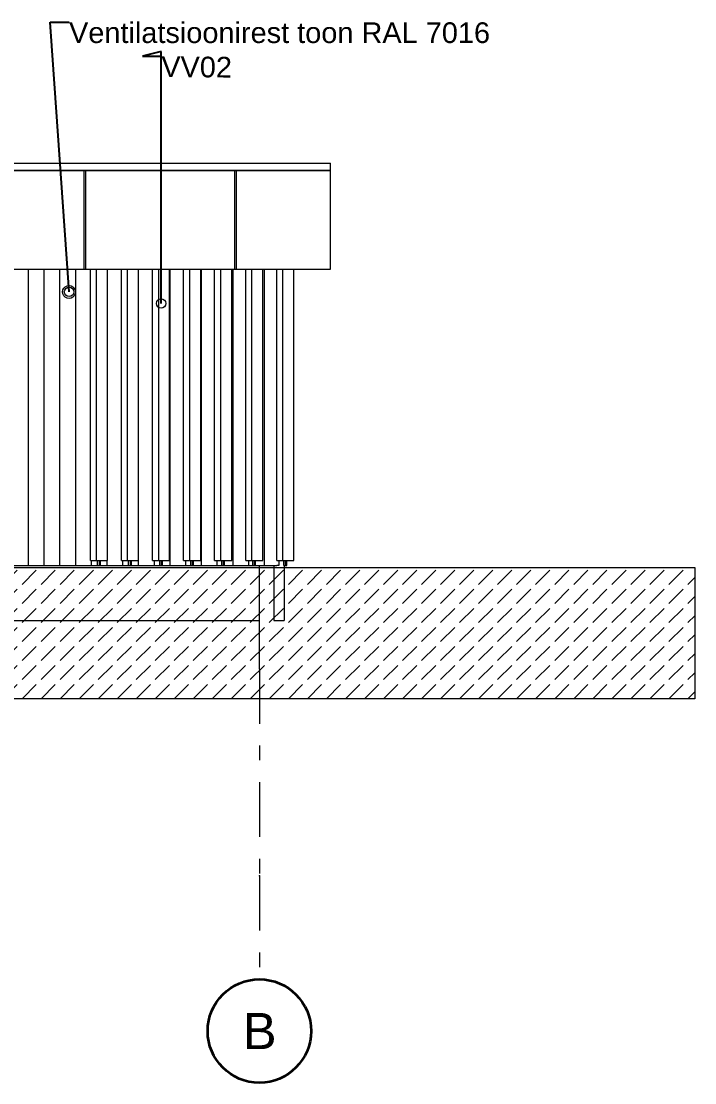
# Model space of a CAD drawing. Header units: millimetres. Extents: x 745166 to 884669, y -5000 to 15056.
# Drawn here: x 752482 to 758991, y -5000 to 5262 of the extents above; entities that cross this region are included whole.
import ezdxf

# ---------------------------------------------------------------- set-up
doc = ezdxf.new("R2010")
doc.units = ezdxf.units.MM
doc.header["$MEASUREMENT"] = 0
doc.linetypes.add('Double Dashed', pattern=[1093.611073, 529.166651, -211.666656, 141.111112, -211.666656])
for name, color, linetype, lineweight in [('New_0_Pen_No__1', 7, 'Continuous', 13), ('New_2D Drafting - General_Pen_No__1', 7, 'Continuous', 13), ('New_Annotation - Label_Pen_No__1', 7, 'Continuous', 13), ('New_Shell - Roof_Pen_No__1', 7, 'Continuous', 13), ('New_Structural - Bearing_Pen_No__1', 7, 'Continuous', 13), ('New_Structural - Grid_Pen_No__1', 7, 'Continuous', 13), ('New_Structural - Grid_Pen_No__7', 7, 'Continuous', 35)]:
    doc.layers.add(name, color=color, linetype=linetype, lineweight=lineweight)
doc.layers.add('New_2D Drafting - General_Pen_No__61', color=7, linetype='Continuous', lineweight=20, true_color=0x6a6a6a)
doc.layers.add('New_Structural - Bearing', color=7, linetype='Continuous')
doc.styles.add('GENERATED_STYLE_1', font='')
doc.styles.get('GENERATED_STYLE_1').set_extended_font_data('Arial')
doc.dimstyles.new('GENERATED_STYLE__1', dxfattribs={"dimtxt": 0.18, "dimasz": 182.4, "dimexe": 0.18, "dimexo": 0.0625, "dimgap": 0, "dimtad": 0, "dimtih": 1, "dimtoh": 1, "dimdec": 4, "dimzin": 0, "dimdsep": 46, "dimcen": 0.09, "dimadec": 0, "dimazin": 0, "dimtfac": 1, "dimtdec": 4, "dimtmove": 0, "dimatfit": 3, "dimldrblk": 'ARROWHEAD_1', "dimfxl": 0, "dimtolj": 1, "dimtzin": 0, "dimarcsym": 0})

# ---------------------------------------------------------------- blocks, each defined once
blk = doc.blocks.new('ARROWHEAD_1')
at = {"color": 0, "linetype": 'Continuous', "lineweight": 0}
blk.add_line((0, 0), (-1, 0), dxfattribs=at)
blk.add_circle((0, 0), 0.25, dxfattribs=at)

msp = doc.modelspace()

# ---------------------------------------------------------------- hatches: boundary and pattern name
at = {"layer": 'New_2D Drafting - General_Pen_No__61', "linetype": 'Continuous', "lineweight": 20, "true_color": 0x6a6a6a}
h = msp.add_hatch(dxfattribs=at)
h.set_pattern_fill('Dashed_0001', color=251, style=0, pattern_type=2)
h.set_pattern_definition([(45, (0, 0), (-183.84776, 183.84776), [194.99999, -65]), (45, (7e-14, 183.85), (-183.84776, 183.84776), [194.99999, -65])])
h.paths.add_polyline_path([(745166.3, -20), (758990.7, -20), (758990.7, -1287.6), (745166.3, -1287.6)])
at = {"layer": 'New_Structural - Bearing', "linetype": 'Continuous', "lineweight": 0, "true_color": 0x000000}
h = msp.add_hatch(dxfattribs=at)
h.set_pattern_fill('Plank_Floor_vert_0001', color=18, style=0, pattern_type=2)
h.set_pattern_definition([(90, (2e-08, 6e-11), (152, 0), [])])
h.paths.add_polyline_path([(748315.3, 0), (749543.3, 0), (749543.3, 2400), (752343.3, 2400), (752343.3, 0), (753219.5, 0), (753219.5, 50), (753150.5, 50), (753150.5, 2865), (748315.3, 2865)])
h.paths.add_polyline_path([(752880.8, 2645.5), (752883.9, 2664.8), (752892.7, 2682.2), (752906.6, 2696.1), (752924, 2704.9), (752943.3, 2708), (752962.6, 2704.9), (752980, 2696.1), (752993.9, 2682.2), (753002.7, 2664.8), (753005.8, 2645.5), (753002.7, 2626.2), (752993.9, 2608.8), (752980, 2594.9), (752962.6, 2586.1), (752943.3, 2583), (752924, 2586.1), (752906.6, 2594.9), (752892.7, 2608.8), (752883.9, 2626.2)], flags=0)
h = msp.add_hatch(dxfattribs=at)
h.set_pattern_fill('Plank_Floor_vert_0001', color=18, style=0, pattern_type=2)
h.set_pattern_definition([(90, (2e-07, 4e-10), (152, 0), [])])
h.paths.add_polyline_path([(753316, 50), (753247, 50), (753247, 0), (753519.5, 0), (753519.5, 50), (753450.5, 50), (753450.5, 2865), (753316, 2865)])
h = msp.add_hatch(dxfattribs=at)
h.set_pattern_fill('Plank_Floor_vert_0001', color=18, style=0, pattern_type=2)
h.set_pattern_definition([(90, (3e-08, 4e-10), (152, 0), [])])
h.paths.add_polyline_path([(753616, 50), (753547, 50), (753547, 0), (753819.5, 0), (753819.5, 50), (753750.5, 50), (753750.5, 2865), (753616, 2865)])
h = msp.add_hatch(dxfattribs=at)
h.set_pattern_fill('Plank_Floor_vert_0001', color=18, style=0, pattern_type=2)
h.set_pattern_definition([(90, (2e-07, -6e-10), (152, 0), [])])
h.paths.add_polyline_path([(753847, 50), (753847, 0), (754119.5, 0), (754119.5, 50), (754050.5, 50), (754050.5, 2865), (753916, 2865), (753916, 50)])
h = msp.add_hatch(dxfattribs=at)
h.set_pattern_fill('Plank_Floor_vert_0001', color=18, style=0, pattern_type=2)
h.set_pattern_definition([(90, (2e-07, 4e-10), (152, 0), [])])
h.paths.add_polyline_path([(754216, 50), (754147, 50), (754147, 0), (754419.5, 0), (754419.5, 50), (754350.5, 50), (754350.5, 2865), (754216, 2865)])
h = msp.add_hatch(dxfattribs=at)
h.set_pattern_fill('Plank_Floor_vert_0001', color=18, style=0, pattern_type=2)
h.set_pattern_definition([(90, (4e-08, 4e-10), (152, 0), [])])
h.paths.add_polyline_path([(754516, 50), (754447, 50), (754447, 0), (754719.5, 0), (754719.5, 50), (754650.5, 50), (754650.5, 2865), (754516, 2865)])
h = msp.add_hatch(dxfattribs=at)
h.set_pattern_fill('Plank_Floor_vert_0001', color=18, style=0, pattern_type=2)
h.set_pattern_definition([(90, (4e-08, 4e-10), (152, 0), [])])
h.paths.add_polyline_path([(754747, 50), (754747, 0), (754950.3, 0), (754950.3, 2865), (754816, 2865), (754816, 50)])
h = msp.add_hatch(dxfattribs=at)
h.set_pattern_fill('Plank_Floor_vert_0001', color=18, style=0, pattern_type=2)
h.set_pattern_definition([(90, (5e-06, 7e-09), (152, 0), [])])
h.paths.add_polyline_path([(754950.3, 0), (754971.3, 0), (754971.3, 50), (754950.5, 50), (754950.5, 2865), (754950.3, 2865)])

# ---------------------------------------------------------------- linework, layer by layer
at = {"layer": 'New_0_Pen_No__1', "color": 7, "linetype": 'Continuous', "lineweight": 13}
for p, q in [((753090.8, 2865), (753090.8, 3820)), ((753105.8, 2865), (753105.8, 3820)), ((754545.8, 2865), (754545.8, 3820)), ((754560.8, 2865), (754560.8, 3820)), ((751650.8, 2865), (753090.8, 2865)), ((753105.8, 2865), (754545.8, 2865)), ((754921.4, 0), (754921.4, -530)), ((755021.4, 0), (755021.4, -530)), ((755021.4, 0), (755021.4, -530)), ((754921.4, -530), (755021.4, -530)), ((755021.4, -530), (755021.4, -530))]:
    msp.add_line(p, q, dxfattribs=at)
at = {"layer": 'New_0_Pen_No__1', "color": 7, "linetype": 'Continuous', "lineweight": 13, "flags": 128}
msp.add_lwpolyline([(747815.3, 2865), (755471.3, 2865), (755471.3, 3820), (747815.3, 3820)], close=True, dxfattribs=at)
at = {"layer": 'New_2D Drafting - General_Pen_No__1', "color": 7, "linetype": 'Continuous', "lineweight": 13, "flags": 128}
msp.add_lwpolyline([(745166.3, -20), (758990.7, -20), (758990.7, -1287.6), (745166.3, -1287.6)], close=True, dxfattribs=at)
at = {"layer": 'New_Shell - Roof_Pen_No__1', "color": 7, "linetype": 'Continuous', "lineweight": 13}
for p, q in [((747815.3, 3890), (755471.3, 3890)), ((747815.3, 3820), (755471.3, 3820)), ((755471.3, 3820), (755471.3, 3890)), ((755471.3, 2865), (755471.3, 3820)), ((755471.3, 2865), (755471.3, 3820)), ((755471.3, 3820), (755471.3, 3820)), ((747815.3, 2865), (755471.3, 2865)), ((755471.3, 2865), (755471.3, 2865))]:
    msp.add_line(p, q, dxfattribs=at)
at = {"layer": 'New_Structural - Bearing_Pen_No__1', "color": 7, "linetype": 'Continuous', "lineweight": 13}
for p, q in [((753150.5, 50), (753150.5, 2865)), ((753209.8, 50), (753209.8, 2865)), ((753316, 50), (753316, 2865)), ((753450.5, 50), (753450.5, 2865)), ((753509.8, 50), (753509.8, 2865)), ((753616, 50), (753616, 2865)), ((753750.5, 50), (753750.5, 2865)), ((753809.8, 50), (753809.8, 2865)), ((753916, 50), (753916, 2865)), ((754050.5, 50), (754050.5, 2865)), ((754109.8, 50), (754109.8, 2865)), ((754216, 50), (754216, 2865)), ((754350.5, 50), (754350.5, 2865)), ((754409.8, 50), (754409.8, 2865)), ((754516, 50), (754516, 2865)), ((754650.5, 50), (754650.5, 2865)), ((754709.8, 50), (754709.8, 2865)), ((754816, 50), (754816, 2865)), ((754950.5, 50), (754950.5, 2865)), ((755009.8, 50), (755009.8, 2865)), ((755116, 50), (755116, 2865)), ((752883.9, 2664.8), (752892.7, 2682.2)), ((752892.7, 2682.2), (752906.6, 2696.1)), ((752906.6, 2696.1), (752924, 2704.9)), ((752924, 2704.9), (752943.3, 2708)), ((752943.3, 2708), (752962.6, 2704.9)), ((752962.6, 2704.9), (752980, 2696.1)), ((752980, 2696.1), (752993.9, 2682.2)), ((752993.9, 2682.2), (753002.7, 2664.8)), ((752880.8, 2645.5), (752883.9, 2664.8)), ((752883.9, 2626.2), (752880.8, 2645.5)), ((752892.7, 2608.8), (752883.9, 2626.2)), ((752906.6, 2594.9), (752892.7, 2608.8)), ((752924, 2586.1), (752906.6, 2594.9)), ((752943.3, 2583), (752924, 2586.1)), ((752962.6, 2586.1), (752943.3, 2583)), ((752980, 2594.9), (752962.6, 2586.1)), ((752993.9, 2608.8), (752980, 2594.9)), ((753002.7, 2626.2), (752993.9, 2608.8)), ((753002.7, 2664.8), (753005.8, 2645.5)), ((753005.8, 2645.5), (753002.7, 2626.2)), ((752343.3, 0), (753219.5, 0)), ((753150.5, 50), (753209.8, 50)), ((753209.8, 50), (753316, 50)), ((753219.5, 0), (753219.5, 50)), ((753219.5, 0), (753236.4, 0)), ((753236.4, 0), (753236.4, 50)), ((753236.4, 0), (753247, 0)), ((753247, 0), (753247, 50)), ((753247, 0), (753519.5, 0)), ((753450.5, 50), (753509.8, 50)), ((753509.8, 50), (753616, 50)), ((753519.5, 0), (753519.5, 50)), ((753519.5, 0), (753536.4, 0)), ((753536.4, 0), (753536.4, 50)), ((753536.4, 0), (753547, 0)), ((753547, 0), (753547, 50)), ((753547, 0), (753819.5, 0)), ((753750.5, 50), (753809.8, 50)), ((753809.8, 50), (753916, 50)), ((753819.5, 0), (753819.5, 50)), ((753819.5, 0), (753836.4, 0)), ((753836.4, 0), (753836.4, 50)), ((753836.4, 0), (753847, 0)), ((753847, 0), (753847, 50)), ((753847, 0), (754119.5, 0)), ((754050.5, 50), (754109.8, 50)), ((754109.8, 50), (754216, 50)), ((754119.5, 0), (754119.5, 50)), ((754119.5, 0), (754136.4, 0)), ((754136.4, 0), (754136.4, 50)), ((754136.4, 0), (754147, 0)), ((754147, 0), (754147, 50)), ((754147, 0), (754419.5, 0)), ((754350.5, 50), (754409.8, 50)), ((754409.8, 50), (754516, 50)), ((754419.5, 0), (754419.5, 50)), ((754419.5, 0), (754436.4, 0)), ((754436.4, 0), (754436.4, 50)), ((754436.4, 0), (754447, 0)), ((754447, 0), (754447, 50)), ((754447, 0), (754719.5, 0)), ((754650.5, 50), (754709.8, 50)), ((754709.8, 50), (754816, 50)), ((754719.5, 0), (754719.5, 50)), ((754719.5, 0), (754736.4, 0)), ((754736.4, 0), (754736.4, 50)), ((754736.4, 0), (754747, 0)), ((754747, 0), (754747, 50)), ((754747, 0), (754950.3, 0)), ((754783.3, -530), (754783.3, 0)), ((754971.3, 0), (754950.3, 0)), ((754950.5, 50), (755009.8, 50)), ((754971.3, 50), (754971.3, 0)), ((755009.8, 50), (755116, 50)), ((755019.5, 0), (755019.5, 50)), ((755019.5, 0), (755036.4, 0)), ((755036.4, 0), (755036.4, 50)), ((755036.4, 0), (755047, 0)), ((755047, 0), (755047, 50)), ((748503.3, -530), (754783.3, -530))]:
    msp.add_line(p, q, dxfattribs=at)
at = {"layer": 'New_Structural - Grid_Pen_No__1', "color": 7, "linetype": 'Double Dashed', "lineweight": 13}
for p, q in [((754783.3, -1000), (754783.3, 0)), ((754783.3, -1000), (754783.3, -3000)), ((754783.3, -3000), (754783.3, -4000))]:
    msp.add_line(p, q, dxfattribs=at)
msp.add_point((754783.3, -3000), dxfattribs=at)
msp.add_point((754783.3, -3000), dxfattribs=at)
at = {"layer": 'New_Structural - Grid_Pen_No__7', "color": 7, "linetype": 'Continuous', "lineweight": 35}
msp.add_circle((754783.3, -4500), 500, dxfattribs=at)

# ---------------------------------------------------------------- texts
at = {"layer": 'New_Annotation - Label_Pen_No__1', "color": 7, "linetype": 'Continuous', "lineweight": 13, "insert": (752943.3, 5251.6), "char_height": 200, "attachment_point": 1, "style": 'GENERATED_STYLE_1'}
msp.add_mtext('\\A1;{\\pql;\\fArial|b0|i0|c0|p34;Ventilatsioonirest toon RAL 701\\fArial|b0|i0|c0|p34;6}', dxfattribs=at)
at = {"layer": 'New_Annotation - Label_Pen_No__1', "color": 7, "linetype": 'Continuous', "lineweight": 13, "insert": (753835.5, 4923.2), "char_height": 200, "attachment_point": 1, "rotation": 359.52772, "style": 'GENERATED_STYLE_1'}
msp.add_mtext('\\A1;{\\pql;\\fArial|b0|i0|c0|p34;VV0\\fArial|b0|i0|c0|p34;2}', dxfattribs=at)
at = {"layer": 'New_Structural - Grid_Pen_No__1', "color": 7, "lineweight": 13, "insert": (754623.3, -4325), "char_height": 350, "attachment_point": 1, "style": 'GENERATED_STYLE_1'}
msp.add_mtext('\\A1;{\\pql;\\pt0;\\fArial|b0|i0|c0|p34;B}', dxfattribs=at)

# ---------------------------------------------------------------- leaders
at = {"layer": 'New_Annotation - Label_Pen_No__1', "color": 7, "linetype": 'Continuous', "lineweight": 13, "annotation_type": 0, "has_hookline": 1, "hookline_direction": 0, "text_width": 4051.6}
msp.add_leader([(752943.3, 2645.5), (752760.9, 5251.6), (752943.3, 5251.6)], dimstyle='GENERATED_STYLE__1', dxfattribs=at)
at = {"layer": 'New_Annotation - Label_Pen_No__1', "color": 7, "linetype": 'Continuous', "lineweight": 13, "annotation_type": 0, "has_hookline": 1, "hookline_direction": 0, "text_width": 666.8, "horizontal_direction": (0.999966, -0.008243, 0)}
msp.add_leader([(753833.2, 2534.5), (753833.2, 4968.9), (753653.1, 4924.7), (753835.5, 4923.2)], dimstyle='GENERATED_STYLE__1', dxfattribs=at)

doc.saveas('drawing.dxf')
